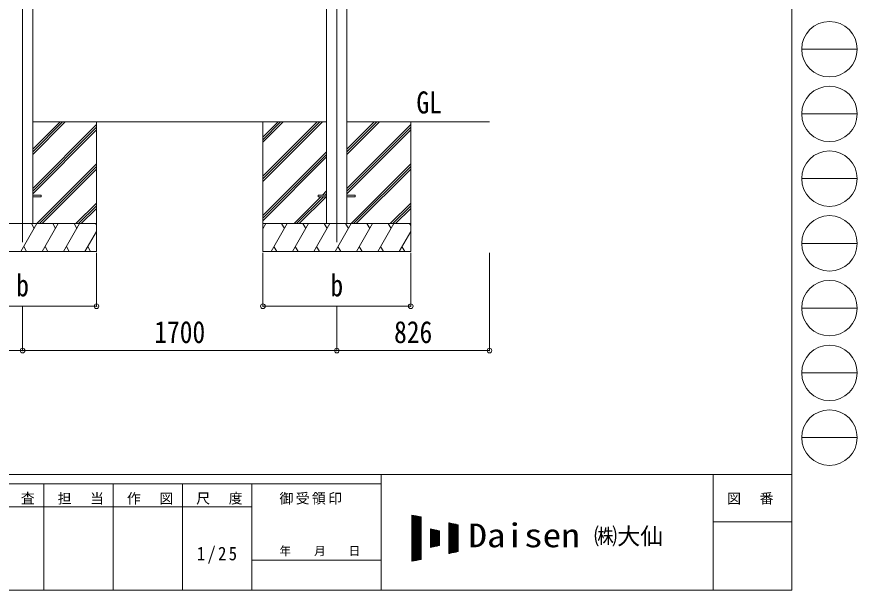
# Model space of a CAD drawing. Units: millimetres at full size, sheet at 1:25. Extents: x -6988 to 7066, y -4877 to 4823.
# Drawn here: x 2519 to 7066, y -4877 to -1777 of the extents above; entities that cross this region are included whole.
import ezdxf
from ezdxf.enums import TextEntityAlignment as Align

# ---------------------------------------------------------------- set-up
doc = ezdxf.new("R2010")
doc.units = ezdxf.units.MM
doc.header["$LTSCALE"] = 25
doc.header["$PDMODE"] = 32
doc.header["$PDSIZE"] = 25
for name, color, linetype, lineweight in [('0-0_0', 7, 'Continuous', 9), ('0-1_本体', 4, 'Continuous', 9), ('0-2_部品', 7, 'Continuous', 9), ('0-8_PARTS2', 2, 'Continuous', 9), ('0-A_寸法', 6, 'Continuous', 9), ('F-0_240', 7, 'Continuous', 9)]:
    doc.layers.add(name, color=color, linetype=linetype, lineweight=lineweight)
doc.styles.add('ＭＳ ゴシック', font='')
doc.styles.get('ＭＳ ゴシック').set_extended_font_data('MS Gothic')

msp = doc.modelspace()

# ---------------------------------------------------------------- linework, layer by layer
at = {"layer": '0-0_0'}
for p, q in [((2605.13, -2345.47), (4195.13, -2345.47)), ((2605.13, -2521.3), (2780.96, -2345.47)), ((2605.13, -2507.16), (2766.82, -2345.47)), ((2605.13, -2493.02), (2752.68, -2345.47)), ((2605.13, -2705.15), (2950.13, -2360.15)), ((2950.13, -2345.47), (2950.13, -3045.47)), ((3850.13, -2345.47), (3850.13, -3045.47)), ((3850.13, -2639.65), (4144.31, -2345.47)), ((3850.13, -2653.79), (4158.45, -2345.47)), ((3850.13, -2667.93), (4172.6, -2345.47)), ((3850.13, -2455.8), (3960.46, -2345.47)), ((3850.13, -2441.66), (3946.32, -2345.47)), ((3850.13, -2427.52), (3932.18, -2345.47)), ((4305.13, -2345.47), (5076.13, -2345.47)), ((4305.13, -2521.3), (4480.96, -2345.47)), ((4305.13, -2507.16), (4466.82, -2345.47)), ((4305.13, -2493.02), (4452.68, -2345.47)), ((4305.13, -2705.15), (4650.13, -2360.15)), ((4650.13, -2345.47), (4650.13, -3045.47)), ((2605.13, -2719.29), (2950.13, -2374.29)), ((2605.13, -2733.43), (2950.13, -2388.44)), ((4305.13, -2719.29), (4650.13, -2374.29)), ((4305.13, -2733.43), (4650.13, -2388.44)), ((3850.13, -2851.78), (4195.13, -2506.78)), ((3850.13, -2865.92), (4195.13, -2520.93)), ((3850.13, -2880.07), (4195.13, -2535.07)), ((2626.94, -2895.47), (2950.13, -2572.28)), ((2641.08, -2895.47), (2950.13, -2586.43)), ((4326.94, -2895.47), (4650.13, -2572.28)), ((4341.08, -2895.47), (4650.13, -2586.43)), ((2655.23, -2895.47), (2950.13, -2600.57)), ((4355.23, -2895.47), (4650.13, -2600.57)), ((4173.07, -2740.97), (4195.13, -2718.91)), ((4018.57, -2895.47), (4164.07, -2749.97)), ((4032.72, -2895.47), (4178.22, -2749.97)), ((4046.86, -2895.47), (4192.36, -2749.97)), ((4187.22, -2740.97), (4195.13, -2733.06)), ((2839.07, -2895.47), (2950.13, -2784.41)), ((2853.22, -2895.47), (2950.13, -2798.56)), ((2867.36, -2895.47), (2950.13, -2812.7)), ((4539.07, -2895.47), (4650.13, -2784.41)), ((4553.22, -2895.47), (4650.13, -2798.56)), ((4567.36, -2895.47), (4650.13, -2812.7)), ((2950.13, -2895.47), (2150.13, -2895.47)), ((2541.29, -3045.47), (2627.89, -2895.47)), ((2612.89, -2921.45), (2597.89, -2895.47)), ((2656.76, -3045.47), (2743.36, -2895.47)), ((2728.36, -2921.45), (2713.36, -2895.47)), ((2772.23, -3045.47), (2858.83, -2895.47)), ((2828.83, -2895.47), (2843.83, -2921.45)), ((2944.3, -2895.47), (2950.13, -2905.57)), ((4650.13, -2895.47), (3850.13, -2895.47)), ((3850.13, -2922.98), (3866.01, -2895.47)), ((3894.88, -3045.47), (3981.48, -2895.47)), ((3966.48, -2921.45), (3951.48, -2895.47)), ((4010.35, -3045.47), (4096.95, -2895.47)), ((4081.95, -2921.45), (4066.95, -2895.47)), ((4125.82, -3045.47), (4212.42, -2895.47)), ((4197.42, -2921.45), (4182.42, -2895.47)), ((4241.29, -3045.47), (4327.89, -2895.47)), ((4312.89, -2921.45), (4297.89, -2895.47)), ((4356.76, -3045.47), (4443.36, -2895.47)), ((4428.36, -2921.45), (4413.36, -2895.47)), ((4472.23, -3045.47), (4558.83, -2895.47)), ((4528.83, -2895.47), (4543.83, -2921.45)), ((4644.3, -2895.47), (4650.13, -2905.57)), ((2887.7, -3045.47), (2950.13, -2937.33)), ((4587.7, -3045.47), (4650.13, -2937.33)), ((2150.13, -3045.47), (2950.13, -3045.47)), ((2556.29, -3019.49), (2571.29, -3045.47)), ((2671.76, -3019.49), (2686.76, -3045.47)), ((2787.23, -3019.49), (2802.23, -3045.47)), ((2902.7, -3019.49), (2917.7, -3045.47)), ((3850.13, -3045.47), (4650.13, -3045.47)), ((3909.88, -3019.49), (3924.87, -3045.47)), ((4025.35, -3019.49), (4040.35, -3045.47)), ((4140.82, -3019.49), (4155.82, -3045.47)), ((4256.29, -3019.49), (4271.29, -3045.47)), ((4371.76, -3019.49), (4386.76, -3045.47)), ((4487.23, -3019.49), (4502.23, -3045.47)), ((4602.7, -3019.49), (4617.7, -3045.47))]:
    msp.add_line(p, q, dxfattribs=at)
at = {"layer": '0-1_本体'}
for p, q in [((2605.13, -15.47), (2605.13, -2895.47)), ((4195.13, -15.47), (4195.13, -2895.47)), ((4305.13, -15.47), (4305.13, -2895.47))]:
    msp.add_line(p, q, dxfattribs=at)
at = {"layer": '0-2_部品', "color": 4}
for p, q in [((2650.13, -2740.97), (2605.13, -2740.97)), ((2650.13, -2749.97), (2605.13, -2749.97)), ((2650.13, -2740.97), (2650.13, -2749.97)), ((4150.13, -2740.97), (4150.13, -2749.97)), ((4195.13, -2740.97), (4150.13, -2740.97)), ((4195.13, -2749.97), (4150.13, -2749.97)), ((4350.13, -2740.97), (4305.13, -2740.97)), ((4350.13, -2749.97), (4305.13, -2749.97)), ((4350.13, -2740.97), (4350.13, -2749.97))]:
    msp.add_line(p, q, dxfattribs=at)
at = {"layer": '0-8_PARTS2'}
for p, q in [((2550.13, -49.33), (2550.13, -2995.47)), ((4250.13, -49.33), (4250.13, -2995.47))]:
    msp.add_line(p, q, dxfattribs=at)
at = {"layer": '0-A_寸法'}
for p, q in [((2950.13, -3341.86), (2950.13, -3052.89)), ((3850.13, -3341.86), (3850.13, -3052.89)), ((4650.13, -3341.86), (4650.13, -3052.89)), ((5076.13, -3581.84), (5076.13, -3052.89)), ((2150.13, -3341.86), (2950.13, -3341.86)), ((2550.13, -3581.84), (2550.13, -3341.86)), ((3850.13, -3341.86), (4650.13, -3341.86)), ((4250.13, -3581.84), (4250.13, -3341.86)), ((850.13, -3581.84), (2550.13, -3581.84)), ((4250.13, -3581.84), (2550.13, -3581.84)), ((4250.13, -3581.84), (5076.13, -3581.84))]:
    msp.add_line(p, q, dxfattribs=at)
for p in [(2950.13, -3341.86), (3850.13, -3341.86), (4650.13, -3341.86), (2550.13, -3581.84), (4250.13, -3581.84), (5076.13, -3581.84)]:
    msp.add_point(p, dxfattribs=at)
at = {"layer": 'F-0_240', "color": 5}
for p, q in [((6712.12, 4822.79), (6712.12, -4877.21)), ((-6987.88, -4252.21), (6712.12, -4252.21)), ((4489.82, -4252.21), (4489.82, -4877.21)), ((6287.12, -4252.21), (6287.12, -4877.21)), ((-6987.88, -4302.21), (4489.82, -4302.21)), ((2664.82, -4302.21), (2664.82, -4877.21)), ((3039.82, -4302.21), (3039.82, -4877.21)), ((3414.82, -4302.21), (3414.82, -4877.21)), ((3789.82, -4302.21), (3789.82, -4877.21)), ((2289.82, -4427.21), (3789.82, -4427.21)), ((6287.12, -4508.46), (6712.12, -4508.46)), ((3789.82, -4714.71), (4489.82, -4714.71)), ((-6987.88, -4877.21), (6712.12, -4877.21))]:
    msp.add_line(p, q, dxfattribs=at)
at = {"layer": 'F-0_240', "color": 4}
for p, q in [((6765.55, -1952.21), (7065.55, -1952.21)), ((6765.55, -2302.21), (7065.55, -2302.21)), ((6765.55, -2652.21), (7065.55, -2652.21)), ((6765.55, -3002.21), (7065.55, -3002.21)), ((6765.55, -3352.21), (7065.55, -3352.21)), ((6765.55, -3702.21), (7065.55, -3702.21)), ((6765.55, -4052.21), (7065.55, -4052.21))]:
    msp.add_line(p, q, dxfattribs=at)
at = {"layer": 'F-0_240'}
for p, q in [((4656.46, -4471.05), (4706.46, -4481.46)), ((4656.46, -4471.05), (4656.46, -4721.05)), ((4656.46, -4473.4), (4667.75, -4473.4)), ((4656.46, -4475.9), (4679.75, -4475.9)), ((4656.46, -4478.4), (4691.75, -4478.4)), ((4656.46, -4480.9), (4703.75, -4480.9)), ((4656.46, -4483.4), (4706.46, -4483.4)), ((4656.46, -4485.9), (4706.46, -4485.9)), ((4656.46, -4488.4), (4706.46, -4488.4)), ((4656.46, -4490.9), (4706.46, -4490.9)), ((4656.46, -4493.4), (4706.46, -4493.4)), ((4656.46, -4495.9), (4706.46, -4495.9)), ((4656.46, -4498.4), (4706.46, -4498.4)), ((4656.46, -4500.9), (4706.46, -4500.9)), ((4657.94, -4720.74), (4657.94, -4471.36)), ((4660.44, -4720.22), (4660.44, -4471.88)), ((4662.94, -4719.7), (4662.94, -4472.4)), ((4665.44, -4719.18), (4665.44, -4472.92)), ((4667.94, -4718.66), (4667.94, -4473.44)), ((4670.44, -4718.13), (4670.44, -4473.96)), ((4672.94, -4717.61), (4672.94, -4474.48)), ((4675.44, -4717.09), (4675.44, -4475)), ((4677.94, -4716.57), (4677.94, -4475.52)), ((4680.44, -4716.05), (4680.44, -4476.04)), ((4682.94, -4715.53), (4682.94, -4476.56)), ((4685.44, -4715.01), (4685.44, -4477.08)), ((4687.94, -4714.49), (4687.94, -4477.61)), ((4690.44, -4713.97), (4690.44, -4478.13)), ((4692.94, -4713.45), (4692.94, -4478.65)), ((4695.44, -4712.93), (4695.44, -4479.17)), ((4697.94, -4712.41), (4697.94, -4479.69)), ((4700.44, -4711.88), (4700.44, -4480.21)), ((4702.94, -4711.36), (4702.94, -4480.73)), ((4705.44, -4710.84), (4705.44, -4481.25)), ((4706.46, -4481.46), (4706.46, -4710.63)), ((4656.46, -4503.4), (4706.46, -4503.4)), ((4656.46, -4505.9), (4706.46, -4505.9)), ((4656.46, -4508.4), (4706.46, -4508.4)), ((4656.46, -4510.9), (4706.46, -4510.9)), ((4656.46, -4513.4), (4706.46, -4513.4)), ((4656.46, -4515.9), (4706.46, -4515.9)), ((4656.46, -4518.4), (4706.46, -4518.4)), ((4656.46, -4520.9), (4706.46, -4520.9)), ((4656.46, -4523.4), (4706.46, -4523.4)), ((4656.46, -4525.9), (4706.46, -4525.9)), ((4656.46, -4528.4), (4706.46, -4528.4)), ((4656.46, -4530.9), (4706.46, -4530.9)), ((4656.46, -4533.4), (4706.46, -4533.4)), ((4656.46, -4535.9), (4706.46, -4535.9)), ((4656.46, -4538.4), (4706.46, -4538.4)), ((4656.46, -4540.9), (4706.46, -4540.9)), ((4656.46, -4543.4), (4706.46, -4543.4)), ((4656.46, -4545.9), (4706.46, -4545.9)), ((4756.46, -4546.05), (4806.46, -4556.46)), ((4756.46, -4546.05), (4756.46, -4646.05)), ((4757.94, -4645.74), (4757.94, -4546.36)), ((4856.46, -4512.71), (4906.46, -4523.13)), ((4856.46, -4512.71), (4856.46, -4679.38)), ((4856.46, -4513.4), (4859.75, -4513.4)), ((4856.46, -4515.9), (4871.75, -4515.9)), ((4856.46, -4518.4), (4883.75, -4518.4)), ((4856.46, -4520.9), (4895.75, -4520.9)), ((4856.46, -4523.4), (4906.46, -4523.4)), ((4856.46, -4525.9), (4906.46, -4525.9)), ((4856.46, -4528.4), (4906.46, -4528.4)), ((4856.46, -4530.9), (4906.46, -4530.9)), ((4856.46, -4533.4), (4906.46, -4533.4)), ((4856.46, -4535.9), (4906.46, -4535.9)), ((4856.46, -4538.4), (4906.46, -4538.4)), ((4856.46, -4540.9), (4906.46, -4540.9)), ((4856.46, -4543.4), (4906.46, -4543.4)), ((4856.46, -4545.9), (4906.46, -4545.9)), ((4857.94, -4679.07), (4857.94, -4513.02)), ((4860.44, -4678.55), (4860.44, -4513.54)), ((4862.94, -4678.03), (4862.94, -4514.06)), ((4865.44, -4677.51), (4865.44, -4514.58)), ((4867.94, -4676.99), (4867.94, -4515.11)), ((4870.44, -4676.47), (4870.44, -4515.63)), ((4872.94, -4675.95), (4872.94, -4516.15)), ((4875.44, -4675.43), (4875.44, -4516.67)), ((4877.94, -4674.91), (4877.94, -4517.19)), ((4880.44, -4674.38), (4880.44, -4517.71)), ((4882.94, -4673.86), (4882.94, -4518.23)), ((4885.44, -4673.34), (4885.44, -4518.75)), ((4887.94, -4672.82), (4887.94, -4519.27)), ((4890.44, -4672.3), (4890.44, -4519.79)), ((4892.94, -4671.78), (4892.94, -4520.31)), ((4895.44, -4671.26), (4895.44, -4520.83)), ((4897.94, -4670.74), (4897.94, -4521.36)), ((4900.44, -4670.22), (4900.44, -4521.88)), ((4902.94, -4669.7), (4902.94, -4522.4)), ((4905.44, -4669.18), (4905.44, -4522.92)), ((4906.46, -4523.13), (4906.46, -4668.96)), ((4656.46, -4548.4), (4706.46, -4548.4)), ((4656.46, -4550.9), (4706.46, -4550.9)), ((4656.46, -4553.4), (4706.46, -4553.4)), ((4656.46, -4555.9), (4706.46, -4555.9)), ((4656.46, -4558.4), (4706.46, -4558.4)), ((4656.46, -4560.9), (4706.46, -4560.9)), ((4656.46, -4563.4), (4706.46, -4563.4)), ((4656.46, -4565.9), (4706.46, -4565.9)), ((4656.46, -4568.4), (4706.46, -4568.4)), ((4656.46, -4570.9), (4706.46, -4570.9)), ((4656.46, -4573.4), (4706.46, -4573.4)), ((4656.46, -4575.9), (4706.46, -4575.9)), ((4656.46, -4578.4), (4706.46, -4578.4)), ((4656.46, -4580.9), (4706.46, -4580.9)), ((4656.46, -4583.4), (4706.46, -4583.4)), ((4656.46, -4585.9), (4706.46, -4585.9)), ((4656.46, -4588.4), (4706.46, -4588.4)), ((4656.46, -4590.9), (4706.46, -4590.9)), ((4756.46, -4548.4), (4767.75, -4548.4)), ((4756.46, -4550.9), (4779.75, -4550.9)), ((4756.46, -4553.4), (4791.75, -4553.4)), ((4756.46, -4555.9), (4803.75, -4555.9)), ((4756.46, -4558.4), (4806.46, -4558.4)), ((4756.46, -4560.9), (4806.46, -4560.9)), ((4756.46, -4563.4), (4806.46, -4563.4)), ((4756.46, -4565.9), (4806.46, -4565.9)), ((4756.46, -4568.4), (4806.46, -4568.4)), ((4756.46, -4570.9), (4806.46, -4570.9)), ((4756.46, -4573.4), (4806.46, -4573.4)), ((4756.46, -4575.9), (4806.46, -4575.9)), ((4756.46, -4578.4), (4806.46, -4578.4)), ((4756.46, -4580.9), (4806.46, -4580.9)), ((4756.46, -4583.4), (4806.46, -4583.4)), ((4756.46, -4585.9), (4806.46, -4585.9)), ((4756.46, -4588.4), (4806.46, -4588.4)), ((4756.46, -4590.9), (4806.46, -4590.9)), ((4760.44, -4645.22), (4760.44, -4546.88)), ((4762.94, -4644.7), (4762.94, -4547.4)), ((4765.44, -4644.18), (4765.44, -4547.92)), ((4767.94, -4643.66), (4767.94, -4548.44)), ((4770.44, -4643.13), (4770.44, -4548.96)), ((4772.94, -4642.61), (4772.94, -4549.48)), ((4775.44, -4642.09), (4775.44, -4550)), ((4777.94, -4641.57), (4777.94, -4550.52)), ((4780.44, -4641.05), (4780.44, -4551.04)), ((4782.94, -4640.53), (4782.94, -4551.56)), ((4785.44, -4640.01), (4785.44, -4552.08)), ((4787.94, -4639.49), (4787.94, -4552.61)), ((4790.44, -4638.97), (4790.44, -4553.13)), ((4792.94, -4638.45), (4792.94, -4553.65)), ((4795.44, -4637.93), (4795.44, -4554.17)), ((4797.94, -4637.41), (4797.94, -4554.69)), ((4800.44, -4636.88), (4800.44, -4555.21)), ((4802.94, -4636.36), (4802.94, -4555.73)), ((4805.44, -4635.84), (4805.44, -4556.25)), ((4806.46, -4556.46), (4806.46, -4635.63)), ((4856.46, -4548.4), (4906.46, -4548.4)), ((4856.46, -4550.9), (4906.46, -4550.9)), ((4856.46, -4553.4), (4906.46, -4553.4)), ((4856.46, -4555.9), (4906.46, -4555.9)), ((4856.46, -4558.4), (4906.46, -4558.4)), ((4856.46, -4560.9), (4906.46, -4560.9)), ((4856.46, -4563.4), (4906.46, -4563.4)), ((4856.46, -4565.9), (4906.46, -4565.9)), ((4856.46, -4568.4), (4906.46, -4568.4)), ((4856.46, -4570.9), (4906.46, -4570.9)), ((4856.46, -4573.4), (4906.46, -4573.4)), ((4856.46, -4575.9), (4906.46, -4575.9)), ((4856.46, -4578.4), (4906.46, -4578.4)), ((4856.46, -4580.9), (4906.46, -4580.9)), ((4856.46, -4583.4), (4906.46, -4583.4)), ((4856.46, -4585.9), (4906.46, -4585.9)), ((4856.46, -4588.4), (4906.46, -4588.4)), ((4856.46, -4590.9), (4906.46, -4590.9)), ((4656.46, -4593.4), (4706.46, -4593.4)), ((4656.46, -4595.9), (4706.46, -4595.9)), ((4656.46, -4598.4), (4706.46, -4598.4)), ((4656.46, -4600.9), (4706.46, -4600.9)), ((4656.46, -4603.4), (4706.46, -4603.4)), ((4656.46, -4605.9), (4706.46, -4605.9)), ((4656.46, -4608.4), (4706.46, -4608.4)), ((4656.46, -4610.9), (4706.46, -4610.9)), ((4656.46, -4613.4), (4706.46, -4613.4)), ((4656.46, -4615.9), (4706.46, -4615.9)), ((4656.46, -4618.4), (4706.46, -4618.4)), ((4656.46, -4620.9), (4706.46, -4620.9)), ((4656.46, -4623.4), (4706.46, -4623.4)), ((4656.46, -4625.9), (4706.46, -4625.9)), ((4656.46, -4628.4), (4706.46, -4628.4)), ((4656.46, -4630.9), (4706.46, -4630.9)), ((4656.46, -4633.4), (4706.46, -4633.4)), ((4656.46, -4635.9), (4706.46, -4635.9)), ((4756.46, -4593.4), (4806.46, -4593.4)), ((4756.46, -4595.9), (4806.46, -4595.9)), ((4756.46, -4598.4), (4806.46, -4598.4)), ((4756.46, -4600.9), (4806.46, -4600.9)), ((4756.46, -4603.4), (4806.46, -4603.4)), ((4756.46, -4605.9), (4806.46, -4605.9)), ((4756.46, -4608.4), (4806.46, -4608.4)), ((4756.46, -4610.9), (4806.46, -4610.9)), ((4756.46, -4613.4), (4806.46, -4613.4)), ((4756.46, -4615.9), (4806.46, -4615.9)), ((4756.46, -4618.4), (4806.46, -4618.4)), ((4756.46, -4620.9), (4806.46, -4620.9)), ((4756.46, -4623.4), (4806.46, -4623.4)), ((4756.46, -4625.9), (4806.46, -4625.9)), ((4756.46, -4628.4), (4806.46, -4628.4)), ((4756.46, -4630.9), (4806.46, -4630.9)), ((4756.46, -4633.4), (4806.46, -4633.4)), ((4756.46, -4646.05), (4806.46, -4635.63)), ((4756.46, -4635.9), (4805.17, -4635.9)), ((4856.46, -4593.4), (4906.46, -4593.4)), ((4856.46, -4595.9), (4906.46, -4595.9)), ((4856.46, -4598.4), (4906.46, -4598.4)), ((4856.46, -4600.9), (4906.46, -4600.9)), ((4856.46, -4603.4), (4906.46, -4603.4)), ((4856.46, -4605.9), (4906.46, -4605.9)), ((4856.46, -4608.4), (4906.46, -4608.4)), ((4856.46, -4610.9), (4906.46, -4610.9)), ((4856.46, -4613.4), (4906.46, -4613.4)), ((4856.46, -4615.9), (4906.46, -4615.9)), ((4856.46, -4618.4), (4906.46, -4618.4)), ((4856.46, -4620.9), (4906.46, -4620.9)), ((4856.46, -4623.4), (4906.46, -4623.4)), ((4856.46, -4625.9), (4906.46, -4625.9)), ((4856.46, -4628.4), (4906.46, -4628.4)), ((4856.46, -4630.9), (4906.46, -4630.9)), ((4856.46, -4633.4), (4906.46, -4633.4)), ((4856.46, -4635.9), (4906.46, -4635.9)), ((4656.46, -4638.4), (4706.46, -4638.4)), ((4656.46, -4640.9), (4706.46, -4640.9)), ((4656.46, -4643.4), (4706.46, -4643.4)), ((4656.46, -4645.9), (4706.46, -4645.9)), ((4656.46, -4648.4), (4706.46, -4648.4)), ((4656.46, -4650.9), (4706.46, -4650.9)), ((4656.46, -4653.4), (4706.46, -4653.4)), ((4656.46, -4655.9), (4706.46, -4655.9)), ((4656.46, -4658.4), (4706.46, -4658.4)), ((4656.46, -4660.9), (4706.46, -4660.9)), ((4656.46, -4663.4), (4706.46, -4663.4)), ((4656.46, -4665.9), (4706.46, -4665.9)), ((4656.46, -4668.4), (4706.46, -4668.4)), ((4656.46, -4670.9), (4706.46, -4670.9)), ((4656.46, -4673.4), (4706.46, -4673.4)), ((4656.46, -4675.9), (4706.46, -4675.9)), ((4656.46, -4678.4), (4706.46, -4678.4)), ((4656.46, -4680.9), (4706.46, -4680.9)), ((4756.46, -4638.4), (4793.17, -4638.4)), ((4756.46, -4640.9), (4781.17, -4640.9)), ((4756.46, -4643.4), (4769.17, -4643.4)), ((4756.46, -4645.9), (4757.17, -4645.9)), ((4856.46, -4638.4), (4906.46, -4638.4)), ((4856.46, -4640.9), (4906.46, -4640.9)), ((4856.46, -4643.4), (4906.46, -4643.4)), ((4856.46, -4645.9), (4906.46, -4645.9)), ((4856.46, -4648.4), (4906.46, -4648.4)), ((4856.46, -4650.9), (4906.46, -4650.9)), ((4856.46, -4653.4), (4906.46, -4653.4)), ((4856.46, -4655.9), (4906.46, -4655.9)), ((4856.46, -4658.4), (4906.46, -4658.4)), ((4856.46, -4660.9), (4906.46, -4660.9)), ((4856.46, -4663.4), (4906.46, -4663.4)), ((4856.46, -4665.9), (4906.46, -4665.9)), ((4856.46, -4668.4), (4906.46, -4668.4)), ((4906.46, -4668.96), (4856.46, -4679.38)), ((4856.46, -4670.9), (4897.17, -4670.9)), ((4856.46, -4673.4), (4885.17, -4673.4)), ((4856.46, -4675.9), (4873.17, -4675.9)), ((4856.46, -4678.4), (4861.17, -4678.4)), ((4656.46, -4683.4), (4706.46, -4683.4)), ((4656.46, -4685.9), (4706.46, -4685.9)), ((4656.46, -4688.4), (4706.46, -4688.4)), ((4656.46, -4690.9), (4706.46, -4690.9)), ((4656.46, -4693.4), (4706.46, -4693.4)), ((4656.46, -4695.9), (4706.46, -4695.9)), ((4656.46, -4698.4), (4706.46, -4698.4)), ((4656.46, -4700.9), (4706.46, -4700.9)), ((4656.46, -4703.4), (4706.46, -4703.4)), ((4656.46, -4705.9), (4706.46, -4705.9)), ((4656.46, -4708.4), (4706.46, -4708.4)), ((4706.46, -4710.63), (4656.46, -4721.05)), ((4656.46, -4710.9), (4705.17, -4710.9)), ((4656.46, -4713.4), (4693.17, -4713.4)), ((4656.46, -4715.9), (4681.17, -4715.9)), ((4656.46, -4718.4), (4669.17, -4718.4)), ((4656.46, -4720.9), (4657.17, -4720.9))]:
    msp.add_line(p, q, dxfattribs=at)
at = {"layer": 'F-0_240', "color": 4}
for centre in [(6915.55, -1952.21), (6915.55, -2302.21), (6915.55, -2652.21), (6915.55, -3002.21), (6915.55, -3352.21), (6915.55, -3702.21), (6915.55, -4052.21)]:
    msp.add_circle(centre, 150, dxfattribs=at)

# ---------------------------------------------------------------- texts
at = {"layer": '0-0_0', "style": 'ＭＳ ゴシック', "width": 0.85}
msp.add_text('GL', height=119.1, dxfattribs=at).set_placement((4680.84, -2335.41), align=Align.BOTTOM_LEFT)
at = {"layer": '0-A_寸法', "color": 7, "style": 'ＭＳ ゴシック', "width": 0.85}
for s, p in [('b', (2515.76, -3324.36)), ('b', (4215.76, -3324.36)), ('1700', (3262.63, -3576.84)), ('826', (4560.01, -3576.84))]:
    msp.add_text(s, height=119.1, dxfattribs=at).set_placement(p, align=Align.BOTTOM_LEFT)
at = {"layer": 'F-0_240', "style": 'ＭＳ ゴシック', "width": 1.15}
msp.add_text('Daisen', height=128.3, dxfattribs=at).set_placement((4962.18, -4683.55), align=Align.BOTTOM_LEFT)
at = {"layer": 'F-0_240', "style": 'ＭＳ ゴシック'}
for s, height, p in [('㈱大仙\u3000', 91.64, (5641.68, -4658.55)), ('年\u3000\u3000月\u3000\u3000日', 45.82, (3939.83, -4702.21))]:
    msp.add_text(s, height=height, dxfattribs=at).set_placement(p, align=Align.BOTTOM_LEFT)
at = {"layer": 'F-0_240', "attachment_point": 7, "style": 'ＭＳ ゴシック'}
for s, insert, char_height in [('\\T1.17;照\u3000査', (2364.83, -4414.71), 54.99), ('\\T1.17;担\u3000当', (2739.83, -4414.71), 54.99), ('\\T1.17;作\u3000図', (3114.82, -4414.71), 54.99), ('\\T1.17;尺\u3000度', (3489.83, -4414.71), 54.99), ('\\T1.17;御受領印', (3939.82, -4414.71), 54.99), ('\\T1.17;図\u3000番', (6362.12, -4414.71), 54.99), ('\\T1.28;\\W0.9;1/25', (3492.95, -4733.46), 73.31)]:
    msp.add_mtext(s, dxfattribs=dict(at, insert=insert, char_height=char_height))

doc.saveas('drawing.dxf')
